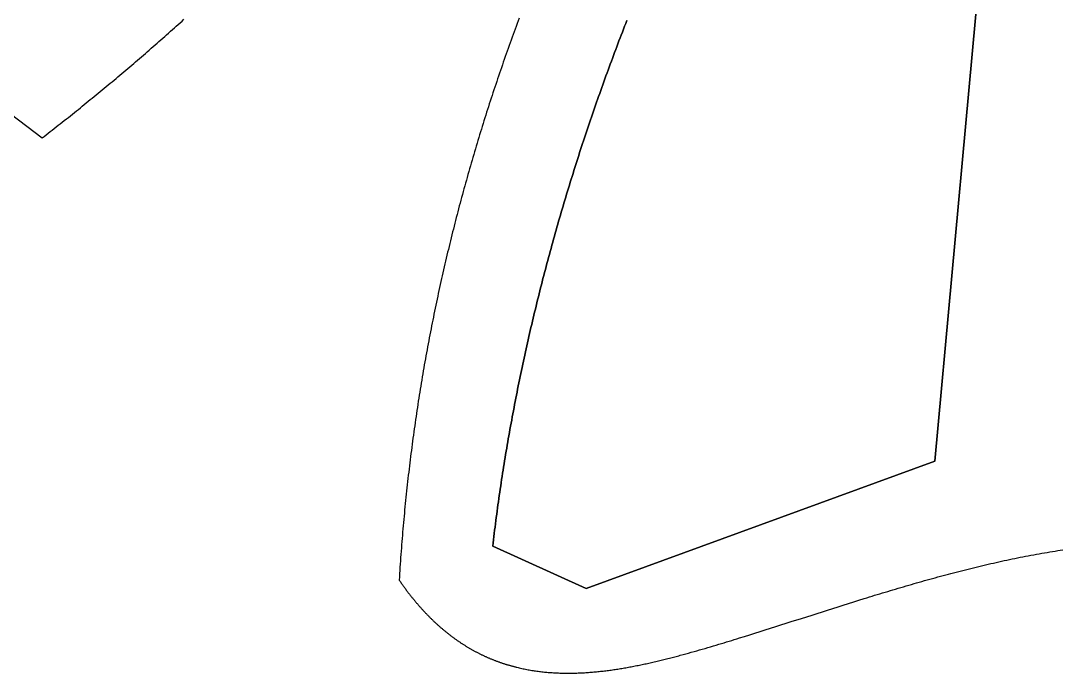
# Model space of a CAD drawing. Header units: millimetres. Extents: x -97041 to 275168, y -12500 to 263793.
# Drawn here: x 24179 to 60170, y 157135 to 179670 of the extents above; entities that cross this region are included whole.
import ezdxf

# ---------------------------------------------------------------- set-up
doc = ezdxf.new("R2010")
doc.units = ezdxf.units.MM
doc.layers.add('CLOSED_AREAS', color=7, linetype='Continuous')

msp = doc.modelspace()

# ---------------------------------------------------------------- linework, layer by layer
at = {"layer": 'CLOSED_AREAS'}
for points in [[(58701.291, 196483.891), (55763.526, 164462.253), (43718.689, 160055.605), (40487.148, 161524.488), (40500.188, 161634.533), (40513.406, 161744.516), (40526.8, 161854.435), (40540.371, 161964.292), (40554.118, 162074.085), (40568.04, 162183.815), (40582.138, 162293.483), (40596.412, 162403.087), (40610.86, 162512.629), (40625.483, 162622.108), (40640.28, 162731.525), (40655.252, 162840.879), (40670.397, 162950.17), (40685.715, 163059.399), (40701.207, 163168.566), (40716.871, 163277.67), (40732.708, 163386.713), (40748.718, 163495.693), (40764.899, 163604.611), (40781.252, 163713.467), (40797.776, 163822.261), (40814.471, 163930.994), (40831.337, 164039.665), (40848.374, 164148.274), (40865.58, 164256.821), (40882.957, 164365.307), (40900.503, 164473.731), (40918.218, 164582.094), (40936.103, 164690.396), (40954.156, 164798.636), (40972.377, 164906.815), (40990.766, 165014.933), (41009.324, 165122.99), (41028.048, 165230.986), (41046.94, 165338.921), (41065.999, 165446.795), (41085.224, 165554.609), (41104.616, 165662.361), (41124.174, 165770.054), (41143.897, 165877.685), (41163.786, 165985.256), (41183.84, 166092.767), (41204.058, 166200.217), (41224.441, 166307.607), (41244.989, 166414.937), (41265.7, 166522.207), (41286.575, 166629.417), (41307.613, 166736.566), (41328.814, 166843.656), (41350.178, 166950.686), (41371.704, 167057.656), (41393.393, 167164.567), (41415.243, 167271.418), (41437.255, 167378.209), (41459.428, 167484.941), (41481.761, 167591.613), (41504.256, 167698.226), (41526.911, 167804.78), (41549.726, 167911.274), (41572.7, 168017.71), (41595.834, 168124.086), (41619.128, 168230.403), (41642.58, 168336.662), (41666.19, 168442.861), (41689.959, 168549.002), (41713.886, 168655.084), (41737.97, 168761.108), (41762.212, 168867.072), (41786.611, 168972.979), (41811.167, 169078.827), (41835.879, 169184.616), (41860.747, 169290.348), (41885.771, 169396.021), (41910.951, 169501.636), (41936.286, 169607.193), (41961.776, 169712.692), (41987.42, 169818.133), (42013.219, 169923.516), (42039.172, 170028.841), (42065.279, 170134.109), (42091.539, 170239.319), (42117.953, 170344.471), (42144.519, 170449.566), (42171.238, 170554.603), (42198.109, 170659.584), (42225.132, 170764.506), (42252.307, 170869.372), (42279.634, 170974.18), (42307.111, 171078.932), (42334.739, 171183.626), (42362.518, 171288.264), (42390.447, 171392.844), (42418.526, 171497.368), (42446.754, 171601.835), (42475.132, 171706.246), (42503.658, 171810.599), (42532.334, 171914.897), (42561.158, 172019.138), (42590.13, 172123.322), (42619.249, 172227.45), (42648.517, 172331.522), (42677.931, 172435.538), (42707.493, 172539.498), (42737.201, 172643.402), (42767.055, 172747.25), (42797.056, 172851.042), (42827.202, 172954.778), (42857.494, 173058.458), (42887.93, 173162.083), (42918.512, 173265.652), (42949.238, 173369.166), (42980.109, 173472.624), (43011.123, 173576.027), (43042.281, 173679.375), (43073.582, 173782.667), (43105.027, 173885.904), (43136.614, 173989.086), (43168.344, 174092.214), (43200.215, 174195.286), (43232.229, 174298.303), (43264.384, 174401.265), (43296.681, 174504.173), (43329.118, 174607.026), (43361.696, 174709.825), (43394.415, 174812.569), (43427.273, 174915.258), (43460.272, 175017.894), (43493.41, 175120.474), (43526.687, 175223.001), (43560.102, 175325.473), (43593.657, 175427.892), (43627.35, 175530.256), (43661.18, 175632.567), (43695.149, 175734.823), (43729.255, 175837.026), (43763.498, 175939.175), (43797.877, 176041.27), (43832.394, 176143.312), (43867.046, 176245.3), (43901.834, 176347.235), (43936.758, 176449.116), (43971.818, 176550.944), (44007.012, 176652.719), (44042.341, 176754.44), (44077.804, 176856.109), (44113.402, 176957.724), (44149.133, 177059.287), (44184.998, 177160.797), (44220.996, 177262.254), (44257.127, 177363.658), (44293.391, 177465.009), (44329.787, 177566.308), (44366.315, 177667.554), (44402.975, 177768.748), (44439.766, 177869.889), (44476.688, 177970.979), (44513.741, 178072.015), (44550.925, 178173), (44588.239, 178273.933), (44625.683, 178374.813), (44663.256, 178475.642), (44700.959, 178576.419), (44738.791, 178677.144), (44776.752, 178777.817), (44814.841, 178878.438), (44853.058, 178979.008), (44891.403, 179079.526), (44929.876, 179179.993), (44968.476, 179280.409), (45007.203, 179380.773), (45046.057, 179481.086), (45085.037, 179581.348), (45124.143, 179681.558)], [(45124.143, 179681.558), (45085.037, 179581.348), (45046.057, 179481.086), (45007.203, 179380.773), (44968.476, 179280.409), (44929.876, 179179.993), (44891.403, 179079.526), (44853.058, 178979.008), (44814.841, 178878.438), (44776.752, 178777.817), (44738.791, 178677.144), (44700.959, 178576.419), (44663.256, 178475.642), (44625.683, 178374.813), (44588.239, 178273.933), (44550.925, 178173), (44513.741, 178072.015), (44476.688, 177970.979), (44439.766, 177869.889), (44402.975, 177768.748), (44366.315, 177667.554), (44329.787, 177566.308), (44293.391, 177465.009), (44257.127, 177363.658), (44220.996, 177262.254), (44184.998, 177160.797), (44149.133, 177059.287), (44113.402, 176957.724), (44077.804, 176856.109), (44042.341, 176754.44), (44007.012, 176652.719), (43971.818, 176550.944), (43936.758, 176449.116), (43901.834, 176347.235), (43867.046, 176245.3), (43832.394, 176143.312), (43797.877, 176041.27), (43763.498, 175939.175), (43729.255, 175837.026), (43695.149, 175734.823), (43661.18, 175632.567), (43627.35, 175530.256), (43593.657, 175427.892), (43560.102, 175325.473), (43526.687, 175223.001), (43493.41, 175120.474), (43460.272, 175017.894), (43427.273, 174915.258), (43394.415, 174812.569), (43361.696, 174709.825), (43329.118, 174607.026), (43296.681, 174504.173), (43264.384, 174401.265), (43232.229, 174298.303), (43200.215, 174195.286), (43168.344, 174092.214), (43136.614, 173989.086), (43105.027, 173885.904), (43073.582, 173782.667), (43042.281, 173679.375), (43011.123, 173576.027), (42980.109, 173472.624), (42949.238, 173369.166), (42918.512, 173265.652), (42887.93, 173162.083), (42857.494, 173058.458), (42827.202, 172954.778), (42797.056, 172851.042), (42767.055, 172747.25), (42737.201, 172643.402), (42707.493, 172539.498), (42677.931, 172435.538), (42648.517, 172331.522), (42619.249, 172227.45), (42590.13, 172123.322), (42561.158, 172019.138), (42532.334, 171914.897), (42503.658, 171810.599), (42475.132, 171706.246), (42446.754, 171601.835), (42418.526, 171497.368), (42390.447, 171392.844), (42362.518, 171288.264), (42334.739, 171183.626), (42307.111, 171078.932), (42279.634, 170974.18), (42252.307, 170869.372), (42225.132, 170764.506), (42198.109, 170659.584), (42171.238, 170554.603), (42144.519, 170449.566), (42117.953, 170344.471), (42091.539, 170239.319), (42065.279, 170134.109), (42039.172, 170028.841), (42013.219, 169923.516), (41987.42, 169818.133), (41961.776, 169712.692), (41936.286, 169607.193), (41910.951, 169501.636), (41885.771, 169396.021), (41860.747, 169290.348), (41835.879, 169184.616), (41811.167, 169078.827), (41786.611, 168972.979), (41762.212, 168867.072), (41737.97, 168761.108), (41713.886, 168655.084), (41689.959, 168549.002), (41666.19, 168442.861), (41642.58, 168336.662), (41619.128, 168230.403), (41595.834, 168124.086), (41572.7, 168017.71), (41549.726, 167911.274), (41526.911, 167804.78), (41504.256, 167698.226), (41481.761, 167591.613), (41459.428, 167484.941), (41437.255, 167378.209), (41415.243, 167271.418), (41393.393, 167164.567), (41371.704, 167057.656), (41350.178, 166950.686), (41328.814, 166843.656), (41307.613, 166736.566), (41286.575, 166629.417), (41265.7, 166522.207), (41244.989, 166414.937), (41224.441, 166307.607), (41204.058, 166200.217), (41183.84, 166092.767), (41163.786, 165985.256), (41143.897, 165877.685), (41124.174, 165770.054), (41104.616, 165662.361), (41085.224, 165554.609), (41065.999, 165446.795), (41046.94, 165338.921), (41028.048, 165230.986), (41009.324, 165122.99), (40990.766, 165014.933), (40972.377, 164906.815), (40954.156, 164798.636), (40936.103, 164690.396), (40918.218, 164582.094), (40900.503, 164473.731), (40882.957, 164365.307), (40865.58, 164256.821), (40848.374, 164148.274), (40831.337, 164039.665), (40814.471, 163930.994), (40797.776, 163822.261), (40781.252, 163713.467), (40764.899, 163604.611), (40748.718, 163495.693), (40732.708, 163386.713), (40716.871, 163277.67), (40701.207, 163168.566), (40685.715, 163059.399), (40670.397, 162950.17), (40655.252, 162840.879), (40640.28, 162731.525), (40625.483, 162622.108), (40610.86, 162512.629), (40596.412, 162403.087), (40582.138, 162293.483), (40568.04, 162183.815), (40554.118, 162074.085), (40540.371, 161964.292), (40526.8, 161854.435), (40513.406, 161744.516), (40500.188, 161634.533), (40487.148, 161524.488), (43718.689, 160055.605), (55763.526, 164462.253), (58701.291, 196483.891)], [(4058.862, 191489.691), (24916.993, 175625.76), (24986.825, 175679.949), (25056.613, 175734.216), (25126.355, 175788.563), (25196.052, 175842.987), (25265.703, 175897.49), (25335.308, 175952.071), (25404.868, 176006.731), (25474.381, 176061.468), (25543.848, 176116.283), (25613.268, 176171.177), (25682.64, 176226.148), (25751.966, 176281.197), (25821.245, 176336.324), (25890.475, 176391.529), (25959.658, 176446.812), (26028.793, 176502.172), (26097.879, 176557.609), (26166.916, 176613.124), (26235.905, 176668.716), (26304.845, 176724.386), (26373.736, 176780.133), (26442.577, 176835.957), (26511.368, 176891.858), (26580.109, 176947.837), (26648.8, 177003.892), (26717.441, 177060.024), (26786.031, 177116.233), (26854.57, 177172.519), (26923.058, 177228.881), (26991.494, 177285.321), (27059.879, 177341.836), (27128.212, 177398.429), (27196.493, 177455.097), (27264.722, 177511.843), (27332.898, 177568.664), (27401.022, 177625.562), (27469.092, 177682.536), (27537.109, 177739.586), (27605.073, 177796.712), (27672.983, 177853.914), (27740.84, 177911.192), (27808.642, 177968.546), (27876.389, 178025.976), (27944.082, 178083.481), (28011.72, 178141.062), (28079.304, 178198.719), (28146.831, 178256.451), (28214.304, 178314.258), (28281.72, 178372.141), (28349.081, 178430.1), (28416.385, 178488.133), (28483.633, 178546.242), (28550.824, 178604.426), (28617.958, 178662.685), (28685.035, 178721.019), (28752.054, 178779.428), (28819.016, 178837.912), (28885.921, 178896.47), (28952.767, 178955.104), (29019.554, 179013.812), (29086.283, 179072.594), (29152.954, 179131.451), (29219.565, 179190.383), (29286.117, 179249.389), (29352.61, 179308.469), (29419.043, 179367.624), (29485.416, 179426.852), (29551.729, 179486.155), (29617.981, 179545.532), (29684.173, 179604.983), (29750.304, 179664.508), (29816.374, 179724.106)], [(41400.592, 179764.573), (41365.538, 179669.904), (41330.606, 179575.176), (41295.794, 179480.387), (41261.104, 179385.537), (41226.536, 179290.626), (41192.09, 179195.654), (41157.767, 179100.62), (41123.566, 179005.524), (41089.488, 178910.366), (41055.534, 178815.145), (41021.703, 178719.862), (40987.996, 178624.515), (40954.413, 178529.104), (40920.955, 178433.63), (40887.622, 178338.091), (40854.414, 178242.488), (40821.332, 178146.82), (40788.375, 178051.087), (40755.544, 177955.289), (40722.84, 177859.425), (40690.262, 177763.495), (40657.812, 177667.498), (40625.488, 177571.435), (40593.293, 177475.305), (40561.225, 177379.108), (40529.285, 177282.843), (40497.474, 177186.51), (40465.792, 177090.109), (40434.239, 176993.64), (40402.816, 176897.102), (40371.522, 176800.494), (40340.358, 176703.818), (40309.325, 176607.071), (40278.422, 176510.254), (40247.651, 176413.367), (40217.01, 176316.41), (40186.502, 176219.381), (40156.125, 176122.281), (40125.88, 176025.11), (40095.768, 175927.866), (40065.789, 175830.551), (40035.943, 175733.162), (40006.23, 175635.701), (39976.651, 175538.167), (39947.206, 175440.56), (39917.896, 175342.878), (39888.72, 175245.123), (39859.679, 175147.293), (39830.774, 175049.389), (39802.004, 174951.409), (39773.37, 174853.354), (39744.872, 174755.224), (39716.51, 174657.017), (39688.286, 174558.735), (39660.198, 174460.375), (39632.248, 174361.939), (39604.436, 174263.426), (39576.762, 174164.835), (39549.226, 174066.167), (39521.829, 173967.42), (39494.57, 173868.595), (39467.451, 173769.692), (39440.472, 173670.709), (39413.632, 173571.647), (39386.933, 173472.505), (39360.374, 173373.283), (39333.956, 173273.981), (39307.679, 173174.599), (39281.543, 173075.136), (39255.549, 172975.591), (39229.697, 172875.965), (39203.988, 172776.257), (39178.421, 172676.467), (39152.997, 172576.594), (39127.716, 172476.639), (39102.579, 172376.601), (39077.586, 172276.479), (39052.737, 172176.274), (39028.032, 172075.985), (39003.472, 171975.611), (38979.057, 171875.153), (38954.788, 171774.61), (38930.664, 171673.982), (38906.686, 171573.268), (38882.855, 171472.468), (38859.17, 171371.582), (38835.632, 171270.61), (38812.242, 171169.551), (38788.999, 171068.405), (38765.903, 170967.171), (38742.956, 170865.85), (38720.158, 170764.441), (38697.508, 170662.943), (38675.007, 170561.357), (38652.656, 170459.682), (38630.454, 170357.918), (38608.402, 170256.064), (38586.501, 170154.12), (38564.75, 170052.086), (38543.15, 169949.962), (38521.701, 169847.747), (38500.404, 169745.441), (38479.259, 169643.043), (38458.265, 169540.554), (38437.425, 169437.972), (38416.737, 169335.298), (38396.202, 169232.532), (38375.82, 169129.673), (38355.592, 169026.72), (38335.518, 168923.674), (38315.598, 168820.534), (38295.833, 168717.3), (38276.223, 168613.971), (38256.768, 168510.547), (38237.468, 168407.028), (38218.324, 168303.414), (38199.337, 168199.704), (38180.506, 168095.898), (38161.831, 167991.996), (38143.314, 167887.997), (38124.954, 167783.901), (38106.751, 167679.708), (38088.707, 167575.417), (38070.821, 167471.028), (38053.093, 167366.541), (38035.524, 167261.956), (38018.115, 167157.272), (38000.865, 167052.488), (37983.774, 166947.605), (37966.844, 166842.622), (37950.074, 166737.54), (37933.465, 166632.356), (37917.017, 166527.073), (37900.73, 166421.688), (37884.605, 166316.202), (37868.642, 166210.614), (37852.841, 166104.924), (37837.203, 165999.132), (37821.727, 165893.238), (37806.415, 165787.24), (37791.266, 165681.14), (37776.281, 165574.936), (37761.46, 165468.628), (37746.803, 165362.216), (37732.312, 165255.699), (37717.985, 165149.078), (37703.823, 165042.352), (37689.827, 164935.521), (37675.997, 164828.584), (37662.333, 164721.541), (37648.836, 164614.391), (37635.505, 164507.136), (37622.342, 164399.773), (37609.346, 164292.303), (37596.518, 164184.725), (37583.858, 164077.04), (37571.367, 163969.247), (37559.044, 163861.345), (37546.89, 163753.334), (37534.905, 163645.215), (37523.09, 163536.986), (37511.445, 163428.647), (37499.97, 163320.198), (37488.665, 163211.639), (37477.532, 163102.97), (37466.569, 162994.19), (37455.778, 162885.298), (37445.159, 162776.295), (37434.712, 162667.18), (37424.437, 162557.953), (37414.335, 162448.613), (37404.405, 162339.16), (37394.649, 162229.595), (37385.067, 162119.916), (37375.658, 162010.124), (37366.424, 161900.217), (37357.364, 161790.196), (37348.479, 161680.061), (37339.769, 161569.81), (37331.235, 161459.445), (37322.876, 161348.963), (37314.694, 161238.366), (37306.687, 161127.653), (37298.858, 161016.823), (37291.205, 160905.877), (37283.729, 160794.813), (37276.431, 160683.632), (37269.311, 160572.333), (37262.37, 160460.917), (37255.606, 160349.382), (37272.974, 160324.182), (37290.366, 160299.101), (37307.783, 160274.138), (37325.223, 160249.294), (37342.687, 160224.567), (37360.175, 160199.957), (37377.687, 160175.465), (37395.222, 160151.09), (37412.782, 160126.832), (37430.365, 160102.691), (37447.972, 160078.666), (37465.603, 160054.757), (37483.257, 160030.965), (37500.934, 160007.288), (37518.636, 159983.727), (37536.36, 159960.281), (37554.108, 159936.951), (37571.88, 159913.735), (37589.674, 159890.634), (37607.493, 159867.648), (37625.334, 159844.776), (37643.198, 159822.018), (37661.086, 159799.374), (37678.997, 159776.844), (37696.93, 159754.427), (37714.887, 159732.124), (37732.867, 159709.933), (37750.87, 159687.855), (37768.895, 159665.89), (37786.944, 159644.037), (37805.015, 159622.297), (37823.109, 159600.668), (37841.225, 159579.151), (37859.365, 159557.746), (37877.527, 159536.451), (37895.711, 159515.268), (37913.918, 159494.196), (37932.148, 159473.234), (37950.399, 159452.383), (37968.674, 159431.642), (37986.97, 159411.011), (38005.289, 159390.49), (38023.631, 159370.079), (38041.994, 159349.776), (38060.379, 159329.583), (38078.787, 159309.499), (38097.217, 159289.523), (38115.669, 159269.656), (38134.142, 159249.898), (38152.638, 159230.247), (38171.156, 159210.704), (38189.695, 159191.269), (38208.256, 159171.941), (38226.839, 159152.72), (38245.444, 159133.606), (38264.071, 159114.6), (38282.719, 159095.699), (38301.388, 159076.905), (38320.079, 159058.217), (38338.792, 159039.635), (38357.526, 159021.159), (38376.282, 159002.788), (38395.059, 158984.522), (38413.857, 158966.361), (38432.676, 158948.305), (38451.517, 158930.354), (38470.379, 158912.507), (38489.262, 158894.764), (38508.166, 158877.126), (38527.091, 158859.591), (38546.037, 158842.159), (38565.004, 158824.831), (38583.992, 158807.606), (38603.001, 158790.483), (38622.031, 158773.464), (38641.081, 158756.546), (38660.152, 158739.731), (38679.244, 158723.018), (38698.357, 158706.407), (38717.49, 158689.898), (38736.643, 158673.489), (38755.818, 158657.182), (38775.012, 158640.976), (38794.227, 158624.87), (38813.463, 158608.865), (38832.719, 158592.96), (38851.995, 158577.156), (38871.291, 158561.451), (38890.607, 158545.846), (38909.944, 158530.34), (38929.301, 158514.933), (38948.678, 158499.625), (38968.075, 158484.416), (38987.491, 158469.306), (39006.928, 158454.294), (39026.385, 158439.38), (39045.861, 158424.564), (39065.357, 158409.846), (39084.873, 158395.225), (39104.409, 158380.701), (39123.965, 158366.274), (39143.539, 158351.945), (39163.134, 158337.711), (39182.748, 158323.575), (39202.382, 158309.534), (39222.035, 158295.589), (39241.707, 158281.74), (39261.399, 158267.987), (39281.11, 158254.329), (39300.84, 158240.765), (39320.59, 158227.297), (39340.358, 158213.924), (39360.146, 158200.645), (39379.953, 158187.46), (39399.779, 158174.369), (39419.624, 158161.372), (39439.488, 158148.468), (39459.37, 158135.658), (39479.272, 158122.941), (39499.192, 158110.317), (39519.132, 158097.785), (39539.089, 158085.347), (39559.066, 158073), (39579.061, 158060.745), (39599.075, 158048.583), (39619.107, 158036.511), (39639.158, 158024.532), (39659.227, 158012.643), (39679.315, 158000.846), (39699.421, 157989.139), (39719.546, 157977.523), (39739.688, 157965.997), (39759.849, 157954.561), (39780.028, 157943.215), (39800.225, 157931.959), (39820.441, 157920.792), (39840.674, 157909.715), (39860.925, 157898.727), (39881.195, 157887.827), (39901.482, 157877.016), (39921.787, 157866.293), (39942.11, 157855.659), (39962.451, 157845.112), (39982.809, 157834.654), (40003.185, 157824.283), (40023.579, 157813.999), (40043.99, 157803.802), (40064.419, 157793.692), (40084.866, 157783.669), (40105.33, 157773.732), (40125.811, 157763.881), (40146.31, 157754.116), (40166.826, 157744.438), (40187.359, 157734.844), (40207.91, 157725.336), (40228.478, 157715.914), (40249.062, 157706.576), (40269.665, 157697.323), (40290.284, 157688.154), (40310.92, 157679.07), (40331.573, 157670.07), (40352.243, 157661.153), (40372.93, 157652.32), (40393.634, 157643.571), (40414.354, 157634.905), (40435.092, 157626.322), (40455.846, 157617.821), (40476.616, 157609.403), (40497.404, 157601.068), (40518.208, 157592.815), (40539.028, 157584.643), (40559.865, 157576.553), (40580.718, 157568.545), (40601.588, 157560.618), (40622.474, 157552.772), (40643.377, 157545.007), (40664.295, 157537.322), (40685.23, 157529.718), (40706.181, 157522.194), (40727.149, 157514.75), (40748.132, 157507.385), (40769.131, 157500.1), (40790.146, 157492.895), (40811.178, 157485.769), (40832.225, 157478.721), (40853.288, 157471.752), (40874.367, 157464.862), (40895.461, 157458.05), (40916.572, 157451.315), (40937.698, 157444.659), (40958.839, 157438.08), (40979.996, 157431.579), (41001.169, 157425.154), (41022.358, 157418.807), (41043.561, 157412.536), (41064.78, 157406.342), (41086.015, 157400.224), (41107.265, 157394.183), (41128.53, 157388.217), (41149.81, 157382.326), (41171.106, 157376.512), (41192.416, 157370.772), (41213.742, 157365.107), (41235.083, 157359.517), (41256.439, 157354.002), (41277.81, 157348.561), (41299.195, 157343.194), (41320.596, 157337.901), (41363.442, 157327.536), (41406.346, 157317.464), (41449.31, 157307.683), (41492.331, 157298.192), (41535.41, 157288.989), (41578.547, 157280.072), (41621.741, 157271.439), (41664.992, 157263.089), (41708.3, 157255.019), (41751.663, 157247.229), (41795.082, 157239.717), (41838.557, 157232.48), (41882.086, 157225.517), (41925.671, 157218.827), (41969.309, 157212.407), (42013.002, 157206.256), (42056.748, 157200.372), (42100.547, 157194.754), (42144.4, 157189.399), (42188.304, 157184.306), (42232.261, 157179.473), (42276.27, 157174.899), (42320.33, 157170.581), (42364.442, 157166.518), (42408.604, 157162.709), (42452.816, 157159.151), (42497.079, 157155.843), (42541.391, 157152.784), (42585.752, 157149.97), (42630.163, 157147.401), (42674.621, 157145.075), (42719.129, 157142.991), (42763.684, 157141.145), (42808.286, 157139.538), (42852.936, 157138.166), (42897.633, 157137.029), (42942.376, 157136.124), (42987.165, 157135.45), (43031.999, 157135.005), (43076.88, 157134.787), (43121.805, 157134.795), (43166.775, 157135.027), (43211.789, 157135.481), (43256.847, 157136.156), (43301.949, 157137.049), (43347.093, 157138.159), (43392.281, 157139.484), (43437.511, 157141.023), (43482.784, 157142.774), (43528.098, 157144.735), (43573.454, 157146.904), (43618.85, 157149.279), (43664.288, 157151.86), (43709.766, 157154.644), (43755.284, 157157.629), (43800.841, 157160.814), (43846.438, 157164.196), (43892.073, 157167.775), (43937.748, 157171.549), (43983.46, 157175.515), (44029.21, 157179.672), (44074.998, 157184.019), (44120.823, 157188.553), (44166.685, 157193.273), (44212.583, 157198.177), (44258.517, 157203.264), (44304.487, 157208.531), (44350.493, 157213.977), (44396.533, 157219.6), (44442.608, 157225.399), (44488.717, 157231.372), (44534.86, 157237.516), (44581.037, 157243.831), (44627.247, 157250.315), (44673.49, 157256.965), (44719.765, 157263.781), (44766.072, 157270.759), (44812.412, 157277.9), (44858.782, 157285.2), (44905.184, 157292.659), (44951.616, 157300.274), (44998.079, 157308.044), (45044.572, 157315.966), (45091.094, 157324.04), (45137.646, 157332.264), (45184.226, 157340.636), (45230.835, 157349.153), (45277.472, 157357.815), (45324.138, 157366.619), (45370.83, 157375.565), (45417.55, 157384.649), (45464.296, 157393.871), (45511.069, 157403.229), (45557.868, 157412.721), (45604.693, 157422.345), (45651.543, 157432.1), (45698.418, 157441.983), (45745.318, 157451.993), (45792.241, 157462.129), (45839.189, 157472.389), (45886.16, 157482.77), (45933.155, 157493.271), (45980.172, 157503.891), (46027.212, 157514.628), (46074.274, 157525.479), (46121.358, 157536.444), (46168.463, 157547.52), (46215.589, 157558.706), (46262.736, 157570.001), (46309.903, 157581.401), (46357.09, 157592.906), (46404.297, 157604.514), (46451.523, 157616.223), (46498.768, 157628.032), (46546.031, 157639.938), (46593.313, 157651.94), (46640.612, 157664.036), (46687.929, 157676.225), (46735.263, 157688.505), (46782.614, 157700.874), (46829.981, 157713.33), (46877.364, 157725.871), (46924.763, 157738.497), (46972.178, 157751.204), (47067.051, 157776.859), (47161.981, 157802.821), (47256.965, 157829.078), (47352, 157855.614), (47447.084, 157882.417), (47542.213, 157909.472), (47637.385, 157936.765), (47732.597, 157964.284), (47827.846, 157992.013), (47923.129, 158019.94), (48018.443, 158048.05), (48113.785, 158076.329), (48209.153, 158104.764), (48304.544, 158133.341), (48393.614, 158160.135), (48482.701, 158187.039), (48571.806, 158214.047), (48660.929, 158241.157), (48750.07, 158268.366), (48839.23, 158295.671), (48928.409, 158323.068), (49017.606, 158350.554), (49196.059, 158405.781), (49374.59, 158461.326), (49553.201, 158517.165), (49731.896, 158573.271), (49910.674, 158629.619), (50089.539, 158686.183), (50268.493, 158742.938), (50447.536, 158799.859), (50626.672, 158856.92), (50805.902, 158914.094), (51164.652, 159028.685), (51523.801, 159143.427), (51703.53, 159200.79), (51883.365, 159258.115), (52063.308, 159315.376), (52243.36, 159372.547), (52423.523, 159429.602), (52603.8, 159486.517), (52784.193, 159543.265), (52964.702, 159599.822), (53145.331, 159656.161), (53326.081, 159712.257), (53416.502, 159740.205), (53506.954, 159768.084), (53597.438, 159795.889), (53687.952, 159823.618), (53778.499, 159851.266), (53869.077, 159878.832), (53959.688, 159906.311), (54050.331, 159933.701), (54141.007, 159960.998), (54231.716, 159988.199), (54322.458, 160015.302), (54413.233, 160042.302), (54504.042, 160069.197), (54594.885, 160095.983), (54685.763, 160122.657), (54776.674, 160149.216), (54867.62, 160175.658), (54958.601, 160201.978), (55049.617, 160228.173), (55140.669, 160254.241), (55231.756, 160280.177), (55322.879, 160305.98), (55414.038, 160331.645), (55505.233, 160357.17), (55596.465, 160382.552), (55687.734, 160407.786), (55779.039, 160432.87), (55870.382, 160457.801), (55961.763, 160482.576), (56053.181, 160507.191), (56144.638, 160531.643), (56236.132, 160555.929), (56327.665, 160580.046), (56419.237, 160603.991), (56510.848, 160627.76), (56602.498, 160651.35), (56694.187, 160674.758), (56785.916, 160697.981), (56877.686, 160721.016), (56969.495, 160743.859), (57061.345, 160766.508), (57153.235, 160788.959), (57245.166, 160811.208), (57337.139, 160833.254), (57429.152, 160855.091), (57521.208, 160876.719), (57613.305, 160898.132), (57705.445, 160919.328), (57797.627, 160940.304), (57889.851, 160961.057), (57982.118, 160981.583), (58074.428, 161001.879), (58166.782, 161021.942), (58259.179, 161041.769), (58351.62, 161061.357), (58444.105, 161080.702), (58536.635, 161099.802), (58629.209, 161118.652), (58721.827, 161137.25), (58814.491, 161155.593), (58907.2, 161173.678), (58999.954, 161191.5), (59092.754, 161209.058), (59185.6, 161226.348), (59278.493, 161243.367), (59371.432, 161260.111), (59464.417, 161276.577), (59557.45, 161292.763), (59650.529, 161308.664), (59743.656, 161324.278), (59836.831, 161339.602), (59930.054, 161354.633), (60017.95, 161368.526), (60105.889, 161382.157), (60193.87, 161395.528)]]:
    msp.add_lwpolyline(points, dxfattribs=at)

doc.saveas('drawing.dxf')
